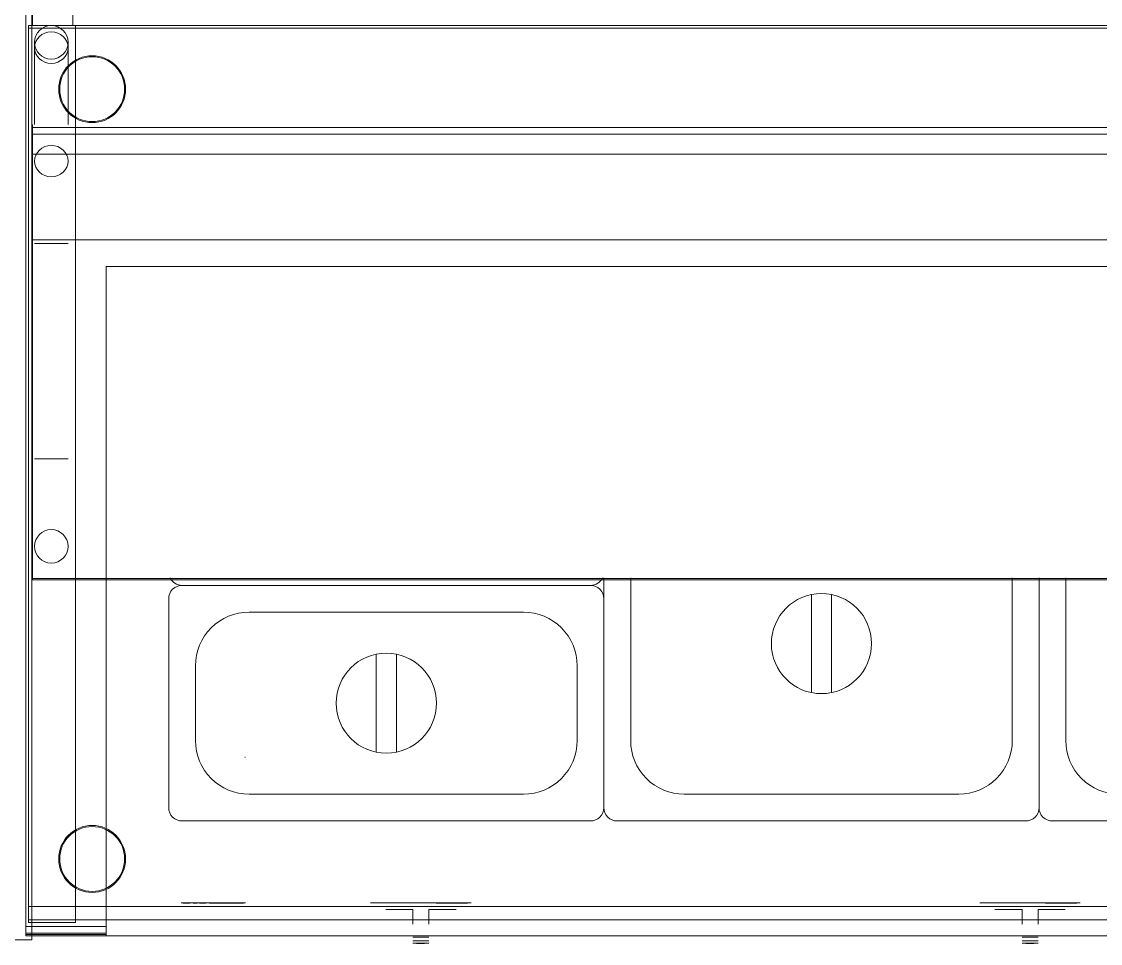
# Model space of a CAD drawing. Header units: millimetres. Extents: x -217779 to 263180, y 55413 to 130161.
# Drawn here: x -209321 to -208516, y 116036 to 116725 of the extents above; entities that cross this region are included whole.
import ezdxf

# ---------------------------------------------------------------- set-up
doc = ezdxf.new("R2010")
doc.units = ezdxf.units.MM
doc.layers.add('ТХ_пищеблок', color=30, linetype='Continuous', lineweight=20)
doc.layers.add('ТХ_привязка ТХ', color=7, linetype='Continuous', true_color=0x163d5c)

# ---------------------------------------------------------------- blocks, each defined once
blk = doc.blocks.new('A$C19c1ccfc')
at = {"layer": 'ТХ_пищеблок', "color": 230, "extrusion": (-1, 2.44929e-16, 3.40358e-28)}
for p, q in [((-3329.21, -13629.18, -147.22), (-3329.21, -13279.18, -147.22)), ((-3329.21, -13621.18, -252.22), (-3329.21, -13629.18, -252.22)), ((-3329.21, -13629.18, -252.22), (-3329.21, -13629.18, -147.22))]:
    blk.add_line(p, q, dxfattribs=at)
at = {"layer": 'ТХ_пищеблок', "color": 230}
for p, q in [((-3329.21, -13629.18, -147.22), (-3329.21, -13279.18, -147.22)), ((-3299.21, -13279.18, -147.22), (-3299.21, -13629.18, -147.22)), ((-3334.21, -14309.18, -917.22), (-3334.21, -13604.18, -917.22)), ((-3334.21, -13626.18, -47.22), (-3334.21, -14307.18, -47.22)), ((-3332.21, -13659.77, -105.22), (-3332.21, -13629.18, -105.22)), ((-3332.21, -13629.18, -105.22), (-3297.21, -13629.18, -105.22)), ((-3332.21, -13629.18, -816.72), (-1836.21, -13629.18, -816.72)), ((-3332.21, -13629.18, -760.72), (-1836.21, -13629.18, -760.72)), ((-3332.21, -13631.18, -818.72), (-1836.21, -13631.18, -818.72)), ((-3332.21, -13631.18, -817.72), (-1836.21, -13631.18, -817.72)), ((-3332.21, -13631.18, -817.72), (-3332.21, -13641.18, -817.72)), ((-3332.21, -13631.18, -817.72), (-1836.21, -13631.18, -817.72)), ((-3332.21, -13631.18, -758.72), (-1836.21, -13631.18, -758.72)), ((-3332.21, -13631.18, -758.72), (-3332.21, -14297.18, -758.72)), ((-3332.21, -13631.18, -758.72), (-1836.21, -13631.18, -758.72)), ((-3297.21, -13629.18, -105.22), (-3297.21, -13659.77, -105.22)), ((-3327.71, -13703.18, -917.22), (-3327.71, -13641.68, -917.22)), ((-3302.71, -13703.18, -917.22), (-3302.71, -13641.68, -917.22)), ((-3332.21, -14299.18, -80.22), (-3332.21, -13690.18, -80.22)), ((-3297.21, -13690.18, -80.22), (-3297.21, -14299.18, -80.22)), ((-3329.21, -14043.18, -917.22), (-3329.21, -13703.18, -917.22)), ((-1839.21, -13705.18, 262.78), (-3329.21, -13705.18, 262.78)), ((-3329.21, -13710.18, 263.78), (-3329.21, -13705.18, 263.78)), ((-1839.21, -13705.18, 263.78), (-3329.21, -13705.18, 263.78)), ((-1839.21, -13705.18, 263.78), (-3329.21, -13705.18, 263.78)), ((-1839.21, -13710.18, 263.78), (-3329.21, -13710.18, 263.78)), ((-3329.21, -14041.18, 322.78), (-3329.21, -13725.18, 322.78)), ((-1839.21, -13725.18, 322.78), (-3329.21, -13725.18, 322.78)), ((-1839.21, -13725.18, 322.78), (-3329.21, -13725.18, 322.78)), ((-1839.21, -13725.18, -917.22), (-3329.21, -13725.18, -917.22)), ((-1839.21, -13789.18, 289.78), (-3329.21, -13789.18, 289.78)), ((-3297.21, -14299.18, -425.72), (-3297.21, -13791.18, -425.72)), ((-1894.21, -13809.18, -47.22), (-3274.21, -13809.18, -47.22)), ((-3274.21, -13809.18, -47.22), (-3274.21, -14307.18, -47.22)), ((-3329.21, -14041.18, 288.78), (-3329.21, -14036.18, 288.78)), ((-1839.21, -14042.18, 289.78), (-3329.21, -14042.18, 289.78)), ((-1839.21, -14043.18, 289.78), (-3329.21, -14043.18, 289.78)), ((-1839.21, -14043.18, 320.78), (-3329.21, -14043.18, 320.78)), ((-1839.21, -14043.18, -917.22), (-3329.21, -14043.18, -917.22)), ((-3274.21, -14043.18, -917.22), (-3274.21, -14309.18, -917.22)), ((-3297.21, -14299.18, -723.72), (-3297.21, -14284.18, -723.72)), ((-3332.21, -14287.18, -817.72), (-3332.21, -14297.18, -817.72)), ((-3332.21, -14287.18, -817.72), (-1836.21, -14287.18, -817.72)), ((-3332.21, -14297.18, -817.72), (-1836.21, -14297.18, -817.72)), ((-3332.21, -14297.18, -817.72), (-1836.21, -14297.18, -817.72)), ((-3332.21, -14297.18, -818.72), (-1836.21, -14297.18, -818.72)), ((-3332.21, -14297.18, -758.72), (-1836.21, -14297.18, -758.72)), ((-3332.21, -14297.18, -758.72), (-1836.21, -14297.18, -758.72)), ((-3297.21, -14299.18, -80.22), (-3332.21, -14299.18, -80.22)), ((-3334.21, -14302.18, -81.22), (-3334.21, -14307.18, -81.22)), ((-3274.21, -14302.18, -81.22), (-3334.21, -14302.18, -81.22)), ((-3274.21, -14307.18, -47.22), (-3334.21, -14307.18, -47.22)), ((-3274.21, -14307.18, -47.22), (-3334.21, -14307.18, -47.22)), ((-3274.21, -14307.18, -82.22), (-3334.21, -14307.18, -82.22)), ((-3274.21, -14307.18, -81.22), (-3334.21, -14307.18, -81.22)), ((-3274.21, -14307.18, -81.22), (-3334.21, -14307.18, -81.22)), ((-3274.21, -14308.18, -80.22), (-3334.21, -14308.18, -80.22)), ((-3334.21, -14309.18, -917.22), (-1834.21, -14309.18, -917.22)), ((-3274.21, -14309.18, -49.22), (-3334.21, -14309.18, -49.22)), ((-3274.21, -14309.18, -80.22), (-3334.21, -14309.18, -80.22)), ((-3274.21, -14302.18, -81.22), (-3274.21, -14307.18, -81.22))]:
    blk.add_line(p, q, dxfattribs=at)
at = {"layer": 'ТХ_пищеблок', "color": 230, "extrusion": (1, -2.44929e-16, -7.99494e-29)}
for p, q in [((-3299.21, -13279.18, -147.22), (-3299.21, -13629.18, -147.22)), ((-3299.21, -13629.18, -252.22), (-3299.21, -13621.18, -252.22)), ((-3299.21, -13629.18, -147.22), (-3299.21, -13629.18, -252.22))]:
    blk.add_line(p, q, dxfattribs=at)
at = {"layer": 'ТХ_пищеблок', "color": 230, "extrusion": (-1, 2.44929e-16, 0)}
for p, q in [((-3334.21, -13659.77, -105.22), (-3334.21, -13605.18, -105.22)), ((-3334.21, -13626.18, -47.22), (-3334.21, -14307.18, -47.22)), ((-3332.21, -13629.18, -758.72), (-3332.21, -14299.18, -758.72)), ((-3332.21, -13629.18, -758.72), (-3332.21, -13629.18, -105.22)), ((-3332.21, -13659.77, -105.22), (-3332.21, -13629.18, -105.22)), ((-3334.21, -14308.18, -80.22), (-3334.21, -13690.18, -80.22)), ((-3332.21, -14299.18, -80.22), (-3332.21, -13690.18, -80.22)), ((-3329.21, -13703.18, 300.78), (-3329.21, -13703.18, 264.78)), ((-3329.21, -13704.18, 264.78), (-3329.21, -13758.77, 264.78)), ((-3329.21, -13710.18, 263.78), (-3329.21, -13705.18, 263.78)), ((-3329.21, -13705.18, 262.78), (-3329.21, -13710.18, 262.78)), ((-3329.21, -13710.18, 262.78), (-3329.21, -13710.18, 263.78)), ((-3329.21, -14041.18, 322.78), (-3329.21, -13725.18, 322.78)), ((-3329.21, -13789.18, 289.78), (-3329.21, -14042.18, 289.78)), ((-3329.21, -14036.18, 287.78), (-3329.21, -14041.18, 287.78)), ((-3329.21, -14036.18, 288.78), (-3329.21, -14036.18, 287.78)), ((-3329.21, -14041.18, 288.78), (-3329.21, -14036.18, 288.78)), ((-3329.21, -14043.18, 289.78), (-3329.21, -14043.18, 320.78)), ((-3332.21, -14299.18, -758.72), (-3332.21, -14299.18, -80.22)), ((-3334.21, -14307.18, -82.22), (-3334.21, -14302.18, -82.22)), ((-3334.21, -14302.18, -82.22), (-3334.21, -14302.18, -81.22)), ((-3334.21, -14302.18, -81.22), (-3334.21, -14307.18, -81.22)), ((-3334.21, -14309.18, -49.22), (-3334.21, -14309.18, -80.22))]:
    blk.add_line(p, q, dxfattribs=at)
at = {"layer": 'ТХ_пищеблок', "color": 230, "extrusion": (0, 0, -1)}
for p, q in [((-3334.21, -13659.77, -105.22), (-3334.21, -13605.18, -105.22)), ((-3297.21, -13629.18, -758.72), (-3332.21, -13629.18, -758.72)), ((-3332.21, -13629.18, -758.72), (-3332.21, -14299.18, -758.72)), ((-3332.21, -14298.18, -815.22), (-3332.21, -13630.18, -815.22)), ((-3332.21, -13631.18, -818.72), (-1836.21, -13631.18, -818.72)), ((-3332.21, -13641.18, -818.72), (-3332.21, -13631.18, -818.72)), ((-3297.21, -13629.18, -758.72), (-3297.21, -14299.18, -758.72)), ((-3334.21, -14308.18, -80.22), (-3334.21, -13690.18, -80.22)), ((-3329.21, -13704.18, 264.78), (-3329.21, -13758.77, 264.78)), ((-3329.21, -13705.18, 262.78), (-3329.21, -13710.18, 262.78)), ((-1839.21, -13705.18, 262.78), (-3329.21, -13705.18, 262.78)), ((-1839.21, -13710.18, 262.78), (-3329.21, -13710.18, 262.78)), ((-1839.21, -13789.18, 289.78), (-3329.21, -13789.18, 289.78)), ((-3329.21, -13789.18, 289.78), (-3329.21, -14042.18, 289.78)), ((-3274.21, -14308.18, -80.22), (-3274.21, -13809.18, -80.22)), ((-3274.21, -13809.18, -80.22), (-1894.21, -13809.18, -80.22)), ((-3329.21, -14036.18, 287.78), (-3329.21, -14041.18, 287.78)), ((-1839.21, -14042.18, 289.78), (-3329.21, -14042.18, 289.78)), ((-3332.21, -14287.18, -818.72), (-1836.21, -14287.18, -818.72)), ((-3332.21, -14297.18, -818.72), (-3332.21, -14287.18, -818.72)), ((-3332.21, -14297.18, -818.72), (-1836.21, -14297.18, -818.72)), ((-3332.21, -14299.18, -758.72), (-3297.21, -14299.18, -758.72)), ((-3274.21, -14302.18, -82.22), (-3334.21, -14302.18, -82.22)), ((-3334.21, -14307.18, -82.22), (-3334.21, -14302.18, -82.22)), ((-3274.21, -14307.18, -82.22), (-3334.21, -14307.18, -82.22)), ((-3274.21, -14308.18, -80.22), (-3334.21, -14308.18, -80.22)), ((-3274.21, -14307.18, -82.22), (-3274.21, -14302.18, -82.22))]:
    blk.add_line(p, q, dxfattribs=at)
at = {"layer": 'ТХ_пищеблок', "color": 230, "extrusion": (1.39226e-29, 5.68434e-14, -1)}
for p, q in [((-3329.21, -13621.18, -252.22), (-3329.21, -13629.18, -252.22)), ((-3299.21, -13629.18, -252.22), (-3299.21, -13621.18, -252.22)), ((-3329.21, -13629.18, -252.22), (-3299.21, -13629.18, -252.22))]:
    blk.add_line(p, q, dxfattribs=at)
at = {"layer": 'ТХ_пищеблок', "color": 230, "extrusion": (2.44929e-16, 1, 0)}
for p, q in [((-3332.21, -13629.18, -105.22), (-3297.21, -13629.18, -105.22)), ((-3332.21, -13629.18, -758.72), (-3332.21, -13629.18, -105.22)), ((-3297.21, -13629.18, -758.72), (-3332.21, -13629.18, -758.72)), ((-3332.21, -13629.18, -760.72), (-1836.21, -13629.18, -760.72)), ((-3332.21, -13629.18, -816.72), (-3332.21, -13629.18, -760.72)), ((-3332.21, -13629.18, -816.72), (-1836.21, -13629.18, -816.72)), ((-3297.21, -13629.18, -105.22), (-3297.21, -13629.18, -758.72)), ((-3329.21, -14036.18, 288.78), (-3329.21, -14036.18, 287.78)), ((-3332.21, -14287.18, -817.72), (-1836.21, -14287.18, -817.72)), ((-3332.21, -14287.18, -818.72), (-3332.21, -14287.18, -817.72)), ((-3332.21, -14287.18, -818.72), (-1836.21, -14287.18, -818.72)), ((-3332.21, -14298.18, -816.72), (-3332.21, -14298.18, -815.22)), ((-3274.21, -14302.18, -81.22), (-3334.21, -14302.18, -81.22)), ((-3334.21, -14302.18, -82.22), (-3334.21, -14302.18, -81.22)), ((-3274.21, -14302.18, -82.22), (-3334.21, -14302.18, -82.22)), ((-3274.21, -14302.18, -82.22), (-3274.21, -14302.18, -81.22))]:
    blk.add_line(p, q, dxfattribs=at)
at = {"layer": 'ТХ_пищеблок', "color": 230, "extrusion": (-1, 2.44929e-16, -2.52609e-27)}
for p, q in [((-3332.21, -13629.18, -816.72), (-3332.21, -13629.18, -760.72)), ((-3332.21, -14298.18, -815.22), (-3332.21, -13630.18, -815.22)), ((-3332.21, -13630.18, -815.22), (-3332.21, -13630.18, -816.72)), ((-3332.21, -13631.18, -758.72), (-3332.21, -14297.18, -758.72)), ((-3332.21, -13631.18, -817.72), (-3332.21, -13641.18, -817.72)), ((-3332.21, -13641.18, -818.72), (-3332.21, -13631.18, -818.72)), ((-3332.21, -13641.18, -817.72), (-3332.21, -13641.18, -818.72)), ((-3332.21, -14297.18, -818.72), (-3332.21, -14287.18, -818.72)), ((-3332.21, -14287.18, -818.72), (-3332.21, -14287.18, -817.72)), ((-3332.21, -14287.18, -817.72), (-3332.21, -14297.18, -817.72)), ((-3332.21, -14298.18, -816.72), (-3332.21, -14298.18, -815.22)), ((-3332.21, -14299.18, -760.72), (-3332.21, -14299.18, -816.72))]:
    blk.add_line(p, q, dxfattribs=at)
at = {"layer": 'ТХ_пищеблок', "color": 230, "extrusion": (-2.44929e-16, -1, 0)}
for p, q in [((-3332.21, -13630.18, -815.22), (-3332.21, -13630.18, -816.72)), ((-3329.21, -13629.18, -252.22), (-3329.21, -13629.18, -147.22)), ((-3329.21, -13629.18, -252.22), (-3299.21, -13629.18, -252.22)), ((-3299.21, -13629.18, -147.22), (-3299.21, -13629.18, -252.22)), ((-3329.21, -13710.18, 262.78), (-3329.21, -13710.18, 263.78)), ((-1839.21, -13710.18, 263.78), (-3329.21, -13710.18, 263.78)), ((-1839.21, -13710.18, 262.78), (-3329.21, -13710.18, 262.78)), ((-1894.21, -13809.18, -47.22), (-3274.21, -13809.18, -47.22)), ((-3274.21, -13809.18, -80.22), (-1894.21, -13809.18, -80.22)), ((-3274.21, -13809.18, -80.22), (-3274.21, -13809.18, -47.22)), ((-3329.21, -14043.18, 289.78), (-3329.21, -14043.18, 320.78)), ((-1839.21, -14043.18, 320.78), (-3329.21, -14043.18, 320.78)), ((-1839.21, -14043.18, 289.78), (-3329.21, -14043.18, 289.78)), ((-3297.21, -14284.18, -723.72), (-3297.21, -14284.18, -460.72)), ((-3218.21, -14284.48, -486.72), (-3218.21, -14284.48, -494.72)), ((-3172.21, -14284.48, -484.72), (-3216.21, -14284.48, -484.72)), ((-3216.21, -14284.48, -496.72), (-3172.21, -14284.48, -496.72)), ((-3170.21, -14284.48, -494.72), (-3170.21, -14284.48, -486.72)), ((-3297.21, -14299.18, -80.22), (-3332.21, -14299.18, -80.22)), ((-3332.21, -14299.18, -758.72), (-3297.21, -14299.18, -758.72)), ((-3332.21, -14299.18, -758.72), (-3332.21, -14299.18, -80.22)), ((-3297.21, -14299.18, -758.72), (-3297.21, -14299.18, -80.22)), ((-3297.21, -14299.18, -460.72), (-3297.21, -14299.18, -425.72)), ((-3297.21, -14299.18, -758.72), (-3297.21, -14299.18, -723.72)), ((-3274.21, -14309.18, -80.22), (-3334.21, -14309.18, -80.22)), ((-3334.21, -14309.18, -49.22), (-3334.21, -14309.18, -80.22)), ((-3274.21, -14309.18, -49.22), (-3334.21, -14309.18, -49.22)), ((-3274.21, -14309.18, -49.22), (-3274.21, -14309.18, -80.22))]:
    blk.add_line(p, q, dxfattribs=at)
at = {"layer": 'ТХ_пищеблок', "color": 230, "extrusion": (1, -2.44929e-16, 0)}
for p, q in [((-3297.21, -13629.18, -105.22), (-3297.21, -13659.77, -105.22)), ((-3297.21, -13629.18, -105.22), (-3297.21, -13629.18, -758.72)), ((-3297.21, -13629.18, -758.72), (-3297.21, -14299.18, -758.72)), ((-3297.21, -13690.18, -80.22), (-3297.21, -14299.18, -80.22)), ((-3297.21, -14299.18, -758.72), (-3297.21, -14299.18, -80.22))]:
    blk.add_line(p, q, dxfattribs=at)
at = {"layer": 'ТХ_пищеблок', "color": 230, "extrusion": (-2.44929e-16, -1, -1.13687e-13)}
blk.add_line((-3332.21, -13641.18, -817.72), (-3332.21, -13641.18, -818.72), dxfattribs=at)
at = {"layer": 'ТХ_пищеблок', "color": 230, "extrusion": (2.44929e-16, 1, -1.57898e-15)}
blk.add_line((-3329.21, -13703.18, 300.78), (-3329.21, -13703.18, 264.78), dxfattribs=at)
at = {"layer": 'ТХ_пищеблок', "color": 230, "extrusion": (6.12323e-17, -1.49976e-32, -1)}
for p, q in [((-3297.21, -13791.18, -758.72), (-3297.21, -14299.18, -758.72)), ((-3297.21, -14284.18, -460.72), (-3297.21, -14299.18, -460.72))]:
    blk.add_line(p, q, dxfattribs=at)
at = {"layer": 'ТХ_пищеблок', "color": 230, "extrusion": (2.44929e-16, 1, 9.09495e-15)}
blk.add_line((-3297.21, -13791.18, -425.72), (-3297.21, -13791.18, -758.72), dxfattribs=at)
at = {"layer": 'ТХ_пищеблок', "color": 230, "extrusion": (-1, 2.44929e-16, -6.12323e-17)}
for p, q in [((-3297.21, -13791.18, -758.72), (-3297.21, -14299.18, -758.72)), ((-3297.21, -13791.18, -425.72), (-3297.21, -13791.18, -758.72)), ((-3297.21, -14299.18, -425.72), (-3297.21, -13791.18, -425.72)), ((-3297.21, -14284.18, -723.72), (-3297.21, -14284.18, -460.72)), ((-3297.21, -14299.18, -723.72), (-3297.21, -14284.18, -723.72)), ((-3297.21, -14284.18, -460.72), (-3297.21, -14299.18, -460.72)), ((-3297.21, -14299.18, -758.72), (-3297.21, -14299.18, -723.72)), ((-3297.21, -14299.18, -460.72), (-3297.21, -14299.18, -425.72))]:
    blk.add_line(p, q, dxfattribs=at)
at = {"layer": 'ТХ_пищеблок', "color": 230, "extrusion": (1, 2.09818e-16, 0)}
for p, q in [((-3274.21, -13809.18, -47.22), (-3274.21, -14307.18, -47.22)), ((-3274.21, -13809.18, -80.22), (-3274.21, -13809.18, -47.22)), ((-3274.21, -14308.18, -80.22), (-3274.21, -13809.18, -80.22)), ((-3274.21, -14302.18, -81.22), (-3274.21, -14307.18, -81.22)), ((-3274.21, -14302.18, -82.22), (-3274.21, -14302.18, -81.22)), ((-3274.21, -14307.18, -82.22), (-3274.21, -14302.18, -82.22)), ((-3274.21, -14309.18, -49.22), (-3274.21, -14309.18, -80.22))]:
    blk.add_line(p, q, dxfattribs=at)
at = {"layer": 'ТХ_пищеблок', "color": 230, "extrusion": (-2.44929e-16, -1, 1.75007e-30)}
for p, q in [((-3208.51, -14284.78, -488.46), (-3208.51, -14284.78, -487.22)), ((-3208.51, -14284.78, -492.46), (-3208.51, -14284.78, -489.68)), ((-3207.21, -14284.78, -489.92), (-3207.21, -14284.78, -492.72))]:
    blk.add_line(p, q, dxfattribs=at)
at = {"layer": 'ТХ_пищеблок', "color": 230, "extrusion": (-2.44929e-16, -1, -2.04633e-31)}
for p, q in [((-3203.87, -14284.78, -492.52), (-3203.87, -14284.78, -489.02)), ((-3203.57, -14284.78, -488.72), (-3201.67, -14284.78, -488.72)), ((-3202.57, -14284.78, -490.22), (-3202.57, -14284.78, -490.61)), ((-3202.57, -14284.78, -492.7), (-3202.57, -14284.78, -492.72)), ((-3202.11, -14284.78, -493.12), (-3202.38, -14284.78, -492.65)), ((-3201.17, -14284.78, -492.52), (-3201.17, -14284.78, -490.22)), ((-3199.87, -14284.78, -490.52), (-3199.87, -14284.78, -492.52))]:
    blk.add_line(p, q, dxfattribs=at)
at = {"layer": 'ТХ_пищеблок', "color": 230, "extrusion": (-2.44929e-16, -1, -7.0945e-30)}
for p, q in [((-3197.12, -14284.78, -491.92), (-3197.12, -14284.78, -489.92)), ((-3195.82, -14284.78, -489.92), (-3195.82, -14284.78, -492.22)), ((-3194.92, -14284.78, -493.72), (-3195.32, -14284.78, -493.72)), ((-3194.88, -14284.78, -489.32), (-3194.82, -14284.78, -489.43)), ((-3194.42, -14284.78, -492.22), (-3194.42, -14284.78, -491.71)), ((-3194.42, -14284.78, -489.83), (-3194.42, -14284.78, -486.93)), ((-3193.12, -14284.78, -486.92), (-3193.12, -14284.78, -491.92))]:
    blk.add_line(p, q, dxfattribs=at)
at = {"layer": 'ТХ_пищеблок', "color": 230, "extrusion": (-2.44929e-16, -1, -2.67711e-30)}
for p, q in [((-3193.22, -14284.78, -495.72), (-3192.71, -14284.78, -495.22)), ((-3187.92, -14284.78, -485.72), (-3187.64, -14284.78, -486.22)), ((-3181.72, -14284.78, -493.79), (-3181.21, -14284.78, -495.72)), ((-3181.34, -14284.78, -495.6), (-3181.7, -14284.78, -495.22)), ((-3181.21, -14284.78, -495.72), (-3181.34, -14284.78, -495.6))]:
    blk.add_line(p, q, dxfattribs=at)
at = {"layer": 'ТХ_пищеблок', "color": 230, "extrusion": (-2.44929e-16, -1, -3.33311e-29)}
for p, q in [((-3178.21, -14284.78, -493.74), (-3180.51, -14284.78, -491.43)), ((-3180.51, -14284.78, -490.02), (-3179.27, -14284.78, -488.77)), ((-3178.92, -14284.78, -489.13), (-3180.16, -14284.78, -490.37)), ((-3180.16, -14284.78, -491.08), (-3177.86, -14284.78, -493.38))]:
    blk.add_line(p, q, dxfattribs=at)
at = {"layer": 'ТХ_пищеблок', "color": 230, "extrusion": (-2.44929e-16, -1, -7.9545e-29)}
for p, q in [((-3176.54, -14284.78, -494), (-3178.46, -14284.78, -492.07)), ((-3177.89, -14284.78, -489.95), (-3175.36, -14284.78, -492.48))]:
    blk.add_line(p, q, dxfattribs=at)
at = {"layer": 'ТХ_пищеблок', "color": 230, "extrusion": (-2.44929e-16, -1, -5.60566e-30)}
for p, q in [((-3174.54, -14284.78, -491.5), (-3177.06, -14284.78, -488.97)), ((-3175.87, -14284.78, -487.48), (-3173.96, -14284.78, -489.38))]:
    blk.add_line(p, q, dxfattribs=at)
at = {"layer": 'ТХ_пищеблок', "color": 230, "extrusion": (-2.44929e-16, -1, -1.05429e-29)}
for p, q in [((-3172.27, -14284.78, -490.37), (-3174.57, -14284.78, -488.07)), ((-3174.22, -14284.78, -487.71), (-3171.91, -14284.78, -490.02)), ((-3173.51, -14284.78, -492.32), (-3172.27, -14284.78, -491.08)), ((-3171.91, -14284.78, -491.43), (-3173.16, -14284.78, -492.68))]:
    blk.add_line(p, q, dxfattribs=at)
at = {"layer": 'ТХ_пищеблок', "color": 230, "extrusion": (-2.44929e-16, -1, 4.996e-16)}
for p, q in [((-3020.39, -14284.48, -534.86), (-3057.76, -14284.48, -556.14)), ((-3019.9, -14284.48, -535.73), (-3057.27, -14284.48, -557.01)), ((-3019.9, -14284.48, -535.73), (-3057.27, -14284.48, -557.01)), ((-3024.45, -14284.78, -561.72), (-3027.74, -14284.78, -561.72)), ((-3027.74, -14284.78, -561.72), (-3024.33, -14284.78, -560.27)), ((-3024.33, -14284.78, -560.27), (-3025.57, -14284.78, -559.24)), ((-3025.57, -14284.78, -559.24), (-3023.81, -14284.78, -559.39)), ((-3022.77, -14284.78, -562.18), (-3024.45, -14284.78, -563.59)), ((-3024.45, -14284.78, -563.59), (-3024.45, -14284.78, -561.72)), ((-3023.81, -14284.78, -559.39), (-3022.77, -14284.78, -555.51)), ((-3022.77, -14284.78, -555.51), (-3021.73, -14284.78, -559.39)), ((-3021.09, -14284.78, -563.59), (-3022.77, -14284.78, -562.18)), ((-3021.73, -14284.78, -559.39), (-3019.97, -14284.78, -559.24)), ((-3019.97, -14284.78, -559.24), (-3021.21, -14284.78, -560.27)), ((-3021.21, -14284.78, -560.27), (-3017.8, -14284.78, -561.72)), ((-3017.8, -14284.78, -561.72), (-3021.09, -14284.78, -561.72)), ((-3021.09, -14284.78, -561.72), (-3021.09, -14284.78, -563.59)), ((-3020.81, -14284.78, -614.52), (-3019.14, -14284.78, -610.51)), ((-3019.14, -14284.78, -610.51), (-3017.48, -14284.78, -614.52)), ((-3009.99, -14284.78, -586.88), (-3007.21, -14284.78, -580.01)), ((-3007.21, -14284.78, -580.01), (-3004.43, -14284.78, -586.88)), ((-3002.71, -14284.48, -588.72), (-3002.71, -14284.48, -545.72)), ((-3002.71, -14284.48, -588.72), (-3002.71, -14284.48, -545.72)), ((-3001.71, -14284.48, -588.72), (-3001.71, -14284.48, -545.72)), ((-2565.39, -14284.48, -534.86), (-2602.76, -14284.48, -556.14)), ((-2564.9, -14284.48, -535.73), (-2602.27, -14284.48, -557.01)), ((-2564.9, -14284.48, -535.73), (-2602.27, -14284.48, -557.01)), ((-2569.45, -14284.78, -561.72), (-2572.74, -14284.78, -561.72)), ((-2572.74, -14284.78, -561.72), (-2569.33, -14284.78, -560.27)), ((-2569.33, -14284.78, -560.27), (-2570.57, -14284.78, -559.24)), ((-2570.57, -14284.78, -559.24), (-2568.81, -14284.78, -559.39)), ((-2567.77, -14284.78, -562.18), (-2569.45, -14284.78, -563.59)), ((-2569.45, -14284.78, -563.59), (-2569.45, -14284.78, -561.72)), ((-2568.81, -14284.78, -559.39), (-2567.77, -14284.78, -555.51)), ((-2567.77, -14284.78, -555.51), (-2566.73, -14284.78, -559.39)), ((-2566.09, -14284.78, -563.59), (-2567.77, -14284.78, -562.18)), ((-2566.73, -14284.78, -559.39), (-2564.97, -14284.78, -559.24)), ((-2564.97, -14284.78, -559.24), (-2566.21, -14284.78, -560.27)), ((-2566.21, -14284.78, -560.27), (-2562.8, -14284.78, -561.72)), ((-2562.8, -14284.78, -561.72), (-2566.09, -14284.78, -561.72)), ((-2566.09, -14284.78, -561.72), (-2566.09, -14284.78, -563.59)), ((-2565.81, -14284.78, -614.52), (-2564.14, -14284.78, -610.51)), ((-2564.14, -14284.78, -610.51), (-2562.48, -14284.78, -614.52)), ((-2554.99, -14284.78, -586.88), (-2552.21, -14284.78, -580.01)), ((-2552.21, -14284.78, -580.01), (-2549.43, -14284.78, -586.88)), ((-2547.71, -14284.48, -588.72), (-2547.71, -14284.48, -545.72)), ((-2547.71, -14284.48, -588.72), (-2547.71, -14284.48, -545.72)), ((-2546.71, -14284.48, -588.72), (-2546.71, -14284.48, -545.72)), ((-3045.21, -14314.48, -606.88), (-3045.21, -14314.48, -567.82)), ((-3033.21, -14314.48, -567.82), (-3033.21, -14314.48, -606.88)), ((-2590.21, -14314.48, -606.88), (-2590.21, -14314.48, -567.82)), ((-2578.21, -14314.48, -567.82), (-2578.21, -14314.48, -606.88))]:
    blk.add_line(p, q, dxfattribs=at)
at = {"layer": 'ТХ_пищеблок', "color": 230, "extrusion": (-2.41208e-16, -0.984808, 0.173648)}
for p, q in [((-3045.21, -14289.49, -583.24), (-3065.47, -14289.49, -583.24)), ((-3045.21, -14289.48, -583.18), (-3065.46, -14289.48, -583.18)), ((-3045.21, -14289.48, -583.18), (-3045.21, -14289.49, -583.24)), ((-3033.21, -14289.48, -583.18), (-3012.95, -14289.48, -583.18)), ((-3033.21, -14289.48, -583.18), (-3033.21, -14289.49, -583.24)), ((-3033.21, -14289.49, -583.24), (-3012.94, -14289.49, -583.24)), ((-2590.21, -14289.49, -583.24), (-2610.47, -14289.49, -583.24)), ((-2590.21, -14289.48, -583.18), (-2610.46, -14289.48, -583.18)), ((-2590.21, -14289.48, -583.18), (-2590.21, -14289.49, -583.24)), ((-2578.21, -14289.48, -583.18), (-2557.95, -14289.48, -583.18)), ((-2578.21, -14289.48, -583.18), (-2578.21, -14289.49, -583.24)), ((-2578.21, -14289.49, -583.24), (-2557.94, -14289.49, -583.24))]:
    blk.add_line(p, q, dxfattribs=at)
at = {"layer": 'ТХ_пищеблок', "color": 230, "extrusion": (-2.30158e-16, -0.939693, 0.34202)}
for p, q in [((-3045.21, -14289.49, -583.24), (-3065.47, -14289.49, -583.24)), ((-3045.21, -14289.49, -583.24), (-3045.21, -14300.46, -613.37)), ((-3033.21, -14289.49, -583.24), (-3012.94, -14289.49, -583.24)), ((-3033.21, -14289.49, -583.24), (-3033.21, -14300.46, -613.37)), ((-2590.21, -14289.49, -583.24), (-2610.47, -14289.49, -583.24)), ((-2590.21, -14289.49, -583.24), (-2590.21, -14300.46, -613.37)), ((-2578.21, -14289.49, -583.24), (-2557.94, -14289.49, -583.24)), ((-2578.21, -14289.49, -583.24), (-2578.21, -14300.46, -613.37))]:
    blk.add_line(p, q, dxfattribs=at)
at = {"layer": 'ТХ_пищеблок', "color": 230, "extrusion": (-2.44929e-16, -1, -7.89343e-15)}
for p, q in [((-3045.21, -14289.48, -583.18), (-3065.46, -14289.48, -583.18)), ((-3045.21, -14289.48, -562.57), (-3045.21, -14289.48, -583.18)), ((-3033.21, -14289.48, -562.57), (-3033.21, -14289.48, -583.18)), ((-3033.21, -14289.48, -583.18), (-3012.95, -14289.48, -583.18)), ((-2590.21, -14289.48, -583.18), (-2610.46, -14289.48, -583.18)), ((-2590.21, -14289.48, -562.57), (-2590.21, -14289.48, -583.18)), ((-2578.21, -14289.48, -562.57), (-2578.21, -14289.48, -583.18)), ((-2578.21, -14289.48, -583.18), (-2557.95, -14289.48, -583.18))]:
    blk.add_line(p, q, dxfattribs=at)
at = {"layer": 'ТХ_пищеблок', "color": 230, "extrusion": (-1, 2.44929e-16, 3.82949e-28)}
for p, q in [((-3045.21, -14289.48, -562.57), (-3045.21, -14289.48, -583.18)), ((-3045.21, -14289.48, -583.18), (-3045.21, -14289.49, -583.24)), ((-3045.21, -14289.49, -583.24), (-3045.21, -14300.46, -613.37)), ((-2590.21, -14289.48, -562.57), (-2590.21, -14289.48, -583.18)), ((-2590.21, -14289.48, -583.18), (-2590.21, -14289.49, -583.24)), ((-2590.21, -14289.49, -583.24), (-2590.21, -14300.46, -613.37)), ((-3045.21, -14314.48, -606.88), (-3045.21, -14314.48, -567.82)), ((-2590.21, -14314.48, -606.88), (-2590.21, -14314.48, -567.82))]:
    blk.add_line(p, q, dxfattribs=at)
at = {"layer": 'ТХ_пищеблок', "color": 230, "extrusion": (1, -2.44929e-16, 3.82962e-28)}
for p, q in [((-3033.21, -14289.48, -583.18), (-3033.21, -14289.49, -583.24)), ((-3033.21, -14289.48, -562.57), (-3033.21, -14289.48, -583.18)), ((-3033.21, -14289.49, -583.24), (-3033.21, -14300.46, -613.37)), ((-2578.21, -14289.48, -583.18), (-2578.21, -14289.49, -583.24)), ((-2578.21, -14289.48, -562.57), (-2578.21, -14289.48, -583.18)), ((-2578.21, -14289.49, -583.24), (-2578.21, -14300.46, -613.37)), ((-3033.21, -14314.48, -567.82), (-3033.21, -14314.48, -606.88)), ((-2578.21, -14314.48, -567.82), (-2578.21, -14314.48, -606.88))]:
    blk.add_line(p, q, dxfattribs=at)
at = {"layer": 'ТХ_пищеблок', "color": 230, "extrusion": (-2.44929e-16, -1, -4.06024e-15)}
blk.add_line((-3332.21, -14299.18, -760.72), (-3332.21, -14299.18, -816.72), dxfattribs=at)

msp = doc.modelspace()

# ---------------------------------------------------------------- linework, layer by layer
at = {"layer": 'ТХ_пищеблок', "elevation": -78.22}
msp.add_lwpolyline([(-209313.69, 116743.5), (-209313.69, 116038.5), (-210433.69, 116038.5), (-210433.69, 116743.5)], close=True, dxfattribs=at)
at = {"layer": 'ТХ_пищеблок', "color": 230, "elevation": -80.22}
for points in [[(-209210.46, 116309.1, 0.290194), (-209201.42, 116303.37), (-208896.42, 116303.37, 0.290194), (-208887.37, 116309.1, 0.290194)], [(-208886.42, 116309.1), (-208886.42, 116137.37, 0.414214), (-208876.42, 116127.37), (-208571.42, 116127.37, 0.414214), (-208561.42, 116137.37), (-208561.42, 116309.1)], [(-208866.42, 116309.1), (-208866.42, 116187.37, 0.414214), (-208826.42, 116147.37), (-208621.42, 116147.37, 0.414214), (-208581.42, 116187.37), (-208581.42, 116309.1)], [(-208561.42, 116309.1), (-208561.42, 116137.37, 0.414214), (-208551.42, 116127.37), (-208246.42, 116127.37, 0.414214), (-208236.42, 116137.37), (-208236.42, 116309.1)], [(-208541.42, 116309.1), (-208541.42, 116187.37, 0.414214), (-208501.42, 116147.37), (-208296.42, 116147.37, 0.414214), (-208256.42, 116187.37), (-208256.42, 116309.1)]]:
    msp.add_lwpolyline(points, format="xyb", dxfattribs=at)
for points in [[(-208896.42, 116303.37), (-209201.42, 116303.37, 0.414214), (-209211.42, 116293.37), (-209211.42, 116137.37, 0.414214), (-209201.42, 116127.37), (-208896.42, 116127.37, 0.414214), (-208886.42, 116137.37), (-208886.42, 116293.37, 0.414214)], [(-208946.42, 116283.37), (-209151.42, 116283.37, 0.414214), (-209191.42, 116243.37), (-209191.42, 116187.37, 0.414214), (-209151.42, 116147.37), (-208946.42, 116147.37, 0.414214), (-208906.42, 116187.37), (-208906.42, 116243.37, 0.414214)]]:
    msp.add_lwpolyline(points, format="xyb", close=True, dxfattribs=at)
for points in [[(-208731.42, 116223.23), (-208731.42, 116296.51)], [(-208716.42, 116223.23), (-208716.42, 116296.51)], [(-209056.42, 116178.73), (-209056.42, 116252.01)], [(-209041.42, 116178.73), (-209041.42, 116252.01)]]:
    msp.add_lwpolyline(points, dxfattribs=at)
at = {"layer": 'ТХ_пищеблок', "color": 230, "const_width": 0.406, "elevation": -80.22}
msp.add_lwpolyline([(-209154.18, 116174.94, 1), (-209154.59, 116174.94, 1)], format="xyb", close=True, dxfattribs=at)
at = {"layer": 'ТХ_пищеблок', "color": 230, "extrusion": (0, 0, -1)}
for centre in [(209299.12, 116709, 47.22), (209299.12, 116332.5, 47.22)]:
    msp.add_circle(centre, 12.5, dxfattribs=at)
at = {"layer": 'ТХ_пищеблок', "color": 230, "extrusion": (-4.64994e-30, -1.89848e-14, -1)}
msp.add_circle((209299.12, 116709, -10.78), 12.5, dxfattribs=at)
msp.add_circle((209299.12, 116709, -10.78), 12.5, dxfattribs=at)
at = {"layer": 'ТХ_пищеблок', "color": 230}
for centre, radius in [((-209299.12, 116709, -47.22), 12.5), ((-209299.12, 116332.5, 243.78), 12.5), ((-209299.12, 116332.5, -47.22), 12.5), ((-209299.12, 116332.5, 243.78), 12.5), ((-208723.92, 116259.87, -80.22), 37.4), ((-209048.92, 116215.37, -80.22), 37.4)]:
    msp.add_circle(centre, radius, dxfattribs=at)
at = {"layer": 'ТХ_пищеблок', "color": 230, "extrusion": (8.37708e-17, 0.34202, -0.939693)}
for centre in [(209299.12, 109678.22, 39884.3), (209299.12, 109678.22, 39884.3), (209299.12, 109678.22, 39636.35), (209299.12, 109678.22, 39636.35)]:
    msp.add_circle(centre, 12.5, dxfattribs=at)
at = {"layer": 'ТХ_пищеблок', "color": 230, "extrusion": (3.48066e-32, 1.42109e-16, -1)}
for centre, radius in [((209268.62, 116674, 888.42), 25), ((209268.62, 116674, 914.72), 25), ((209268.62, 116674, 888.42), 25), ((209268.62, 116674, 914.72), 25), ((209268.62, 116674, 887.66), 24.24), ((209268.62, 116674, 887.66), 24.24), ((209268.62, 116099, 888.42), 25), ((209268.62, 116099, 914.72), 25), ((209268.62, 116099, 888.42), 25), ((209268.62, 116099, 914.72), 25), ((209268.62, 116099, 887.66), 24.24), ((209268.62, 116099, 887.66), 24.24)]:
    msp.add_circle(centre, radius, dxfattribs=at)
at = {"layer": 'ТХ_пищеблок', "color": 230, "extrusion": (2.44929e-16, 1, 1.73568e-15)}
for centre in [(209299.12, 309.28, 116558.7), (209299.12, 309.28, 116558.7), (209299.12, 309.28, 116398), (209299.12, 309.28, 116398)]:
    msp.add_circle(centre, 12.5, dxfattribs=at)
at = {"layer": 'ТХ_пищеблок', "color": 230, "extrusion": (1.83697e-16, 1, -4.996e-16)}
for centre in [(209023.12, -588.72, 116066.2), (208568.12, -588.72, 116066.2)]:
    msp.add_circle(centre, 27.5, dxfattribs=at)
at = {"layer": 'ТХ_пищеблок', "color": 230, "extrusion": (2.44929e-16, 1, -4.996e-16)}
for centre in [(209023.12, -588.72, 116066.2), (208568.12, -588.72, 116066.2)]:
    msp.add_circle(centre, 27.5, dxfattribs=at)
at = {"layer": 'ТХ_пищеблок', "color": 230, "extrusion": (-2.44929e-16, -1, 0)}
msp.add_circle((-209198.12, -488.72, -116065.9), 2.5, dxfattribs=at)
at = {"layer": 'ТХ_пищеблок', "color": 230, "extrusion": (-2.44929e-16, -1, 4.996e-16)}
for centre, radius in [((-208998.33, -545.94, -116065.9), 7), ((-208543.33, -545.94, -116065.9), 7), ((-209023.29, -572.61, -116035.9), 3), ((-208568.29, -572.61, -116035.9), 3)]:
    msp.add_circle(centre, radius, dxfattribs=at)
at = {"layer": 'ТХ_пищеблок', "color": 230, "extrusion": (-1, 2.44929e-16, 0)}
for centre, radius, start, end in [((-116719.5, -816.72, 209316.12), 2, 180, 270), ((-116719.5, -760.72, 209316.12), 2, 90, 180), ((-116719.5, -816.72, 209316.12), 2, 180, 270), ((-116719.5, -760.72, 209316.12), 2, 90, 180), ((-116719.5, -816.72, 209316.12), 1, 180, 270), ((-116690.92, -95.22, 209318.12), 10, 270, 348.84006), ((-116690.92, -95.22, 209318.12), 10, 270, 348.84006), ((-116690.92, -95.22, 209316.12), 10, 270, 348.84006), ((-116690.92, -95.22, 209316.12), 10, 270, 348.84006), ((-116660.5, -101.22, 209318.12), 21, 90, 168.84006), ((-116660.5, -101.22, 209316.12), 21, 90, 168.84006), ((-116660.5, -101.22, 209281.12), 21, 90, 168.84006), ((-116645.5, 264.78, 209313.12), 2, 180, 270), ((-116625.5, 300.78, 209313.12), 22, 90, 180), ((-116645.5, 264.77, 209313.12), 0.998, 179.88529, 270), ((-116645.5, 264.77, 209313.12), 0.998, 179.88529, 270), ((-116591.92, 274.78, 209313.12), 10, 270, 348.84006), ((-116561.5, 268.78, 209313.12), 21, 90, 168.84006), ((-116561.5, 268.78, 209313.12), 21, 90, 168.84006), ((-116309.5, 289.78, 209313.12), 1, 270, 0), ((-116309.5, 320.78, 209313.12), 2, 0, 90), ((-116309.5, 289.78, 209313.12), 2, 270, 0), ((-116309.5, 289.78, 209313.12), 1, 270, 0), ((-116053.5, -816.72, 209316.12), 2, 270, 0), ((-116053.5, -760.72, 209316.12), 2, 0, 90), ((-116053.5, -816.72, 209316.12), 2, 270, 0), ((-116053.5, -816.72, 209316.12), 1, 270, 360), ((-116053.5, -760.72, 209316.12), 2, 0, 90), ((-116043.5, -49.22, 209318.12), 2, 0, 90), ((-116043.5, -80.22, 209318.12), 2, 270, 0), ((-116043.5, -49.22, 209318.12), 2, 0, 90), ((-116043.5, -80.22, 209318.12), 2, 270, 0), ((-116043.5, -80.22, 209318.12), 1, 270, 0)]:
    msp.add_arc(centre, radius, start, end, dxfattribs=at)
at = {"layer": 'ТХ_пищеблок', "color": 230, "extrusion": (1, -2.44929e-16, 0)}
for centre, radius, start, end in [((116719.5, -816.72, -209316.12), 1, 270, 0), ((116690.92, -95.22, -209281.12), 10, 191.15994, 270), ((116690.92, -95.22, -209281.12), 10, 191.15994, 270), ((116660.5, -101.22, -209318.12), 21, 11.15994, 90), ((116660.5, -101.22, -209316.12), 21, 11.15994, 90), ((116660.5, -101.22, -209281.12), 21, 11.15994, 90), ((116625.5, 300.78, -209313.12), 22, 360, 90), ((116645.5, 264.78, -209313.12), 2, 270, 0), ((116591.92, 274.78, -209313.12), 10, 191.15994, 270), ((116309.5, 289.78, -209313.12), 2, 180, 270), ((116309.5, 320.78, -209313.12), 2, 90, 180), ((116053.5, -816.72, -209316.12), 1, 180, 270), ((116043.5, -80.22, -209318.12), 1, 180, 270)]:
    msp.add_arc(centre, radius, start, end, dxfattribs=at)
at = {"layer": 'ТХ_пищеблок', "color": 230, "extrusion": (-2.44929e-16, -1, 0)}
for centre, radius, start, end in [((-209298.12, -147.22, -116721.5), 15, 0, 180), ((-209298.12, -147.22, -116721.5), 15, 0, 180), ((-209200.12, -486.72, -116066.2), 2, 90, 180), ((-209200.12, -494.72, -116066.2), 2, 180, 270), ((-209156.12, -486.72, -116066.2), 2, 0, 90), ((-209156.12, -494.72, -116066.2), 2, 270, 0), ((-209192.82, -488.46, -116065.9), 0.4, 221.40962, 0), ((-209192.12, -492.72, -116065.9), 1, 180, 0), ((-209192.82, -492.46, -116065.9), 0.4, 221.40962, 0), ((-209192.12, -488.72, -116065.9), 1, 180, 252.5424), ((-209189.7, -485.95, -116065.9), 3, 205.04521, 261.89039), ((-209190.12, -489.92, -116065.9), 1, 90.30253, 180), ((-209187.48, -492.72, -116065.9), 1, 183.40574, 0), ((-209188.18, -492.52, -116065.9), 0.4, 221.79065, 360), ((-209187.48, -489.02, -116065.9), 0.3, 90, 180), ((-209183.48, -490.61, -116065.9), 3, 180, 225.27509), ((-209185.78, -490.22, -116065.9), 0.7, 0, 180), ((-209186.38, -492.7, -116065.9), 0.1, 30, 180), ((-209184.98, -492.52, -116065.9), 1.2, 210, 0), ((-209185.38, -492.52, -116065.9), 0.3, 225.27509, 0), ((-209185.58, -490.52, -116065.9), 1.8, 360, 90), ((-209179.23, -491.92, -116065.9), 1.8, 180, 270), ((-209179.83, -489.92, -116065.9), 1.2, 30, 180), ((-209179.43, -489.92, -116065.9), 0.3, 48.18969, 180), ((-209179.03, -492.22, -116065.9), 0.7, 180, 0), ((-209178.03, -484.18, -116065.9), 2.3, 222.34261, 251.91999), ((-209179.14, -484.92, -116065.9), 1, 233.57778, 294.32679), ((-209181.03, -491.71, -116065.9), 2.7, 0, 48.18969), ((-209178.83, -491.92, -116065.9), 1.8, 270, 0), ((-209178.93, -486.93, -116065.9), 0.6, 0, 71.91999), ((-209178.23, -486.92, -116065.9), 1.2, 360, 114.32679), ((-209181.33, -490.93, -116065.9), 3, 20.69354, 30), ((-209178.43, -489.83, -116065.9), 0.1, 200.69354, 360), ((-209177.13, -491.88, -116065.9), 3.85, 270, 323.68139), ((-209189.58, -482.72, -116065.9), 18, 316.01704, 348.78773), ((-209189.58, -482.72, -116065.9), 19.3, 323.68139, 324.7392), ((-209168.12, -501.72, -116065.9), 9.71, 91.82189, 125.9599), ((-209189.58, -482.72, -116065.9), 19.3, 331.03426, 343.33341), ((-209169.62, -501.28, -116065.9), 9.71, 84.85766, 108.46093), ((-209189.74, -482.7, -116065.9), 18.16, 348.7947, 350.39896), ((-209135.12, -465.62, -116065.9), 41.85, 209.48442, 218.60362), ((-209135.12, -465.62, -116065.9), 42.5, 212.18094, 217.69372), ((-209135.12, -465.62, -116065.9), 42.5, 218.39636, 224.14452), ((-209169.62, -501.28, -116065.9), 9.71, 68.86797, 79.3638), ((-209168.12, -501.72, -116065.9), 9.71, 78.11134, 86.88663), ((-209135.12, -465.62, -116065.9), 41.85, 219.11723, 221.1711), ((-209165.12, -491.86, -116065.9), 2, 221.1711, 255), ((-209163.72, -490.72, -116065.9), 1, 135, 225), ((-209163.72, -490.72, -116065.9), 0.5, 135, 225), ((-209163.01, -488.94, -116065.9), 0.24, 45, 135), ((-209161.03, -490.72, -116065.9), 1.9, 113.99292, 225), ((-209163, -488.96, -116065.9), 0.24, 314.80068, 49.78054), ((-209161.95, -493.57, -116065.9), 0.24, 224.80068, 319.78054), ((-209161.33, -489.47, -116065.9), 0.681, 135, 225), ((-209161.94, -493.55, -116065.9), 0.24, 315, 45), ((-209159.64, -487.62, -116065.9), 1.9, 132.5369, 225), ((-209159.64, -487.62, -116065.9), 1.9, 90, 132.5369), ((-209160.62, -493.82, -116065.9), 1.9, 270, 312.5369), ((-209161.25, -494.79, -116065.9), 1.12, 303.70865, 337.24196), ((-209161.25, -494.79, -116065.9), 1.12, 337.24196, 45), ((-209158.97, -486.66, -116065.9), 1.15, 157.57729, 225), ((-209158.97, -486.66, -116065.9), 1.15, 125.25487, 157.57729), ((-209160.62, -493.82, -116065.9), 1.9, 312.5369, 45), ((-209158.32, -487.9, -116065.9), 0.24, 135, 225), ((-209158.3, -487.88, -116065.9), 0.24, 44.80068, 139.78054), ((-209159.22, -490.72, -116065.9), 1.9, 293.99292, 45), ((-209158.93, -491.98, -116065.9), 0.681, 315, 45), ((-209157.26, -492.49, -116065.9), 0.24, 134.80068, 229.78054), ((-209157.24, -492.51, -116065.9), 0.24, 225, 315), ((-209156.54, -490.72, -116065.9), 0.5, 315, 45), ((-209156.54, -490.72, -116065.9), 1, 23.90571, 45), ((-209156.54, -490.72, -116065.9), 1, 315, 336.09429), ((-209156.54, -490.72, -116065.9), 1, 336.09429, 23.90571)]:
    msp.add_arc(centre, radius, start, end, dxfattribs=at)
at = {"layer": 'ТХ_пищеблок', "color": 230}
msp.add_arc((-209299.12, 116709, -917.22), 12.5, 0, 180, dxfattribs=at)
at = {"layer": 'ТХ_пищеблок', "color": 230, "extrusion": (-2.44929e-16, -1, 4.996e-16)}
for centre, radius, start, end in [((-209023.12, -588.72, -116066.2), 37.5, 119.65296, 0), ((-209023.12, -588.72, -116066.2), 36.5, 119.65296, 0), ((-209023.12, -588.72, -116066.2), 36.5, 119.65296, 0), ((-208998.12, -545.72, -116066.2), 12.5, 0, 119.65296), ((-208998.12, -545.72, -116066.2), 11.5, 0, 119.65296), ((-208998.12, -545.72, -116066.2), 11.5, 0, 119.65296), ((-208568.12, -588.72, -116066.2), 37.5, 119.65296, 0), ((-208568.12, -588.72, -116066.2), 36.5, 119.65296, 0), ((-208568.12, -588.72, -116066.2), 36.5, 119.65296, 0), ((-208543.12, -545.72, -116066.2), 12.5, 0, 119.65296), ((-208543.12, -545.72, -116066.2), 11.5, 0, 119.65296), ((-208543.12, -545.72, -116066.2), 11.5, 0, 119.65296), ((-209003.06, -615.21, -116065.9), 1.8, 157.48169, 22.51831), ((-208991.12, -588.01, -116065.9), 3, 157.97569, 22.02431), ((-208548.06, -615.21, -116065.9), 1.8, 157.48169, 22.51831), ((-208536.12, -588.01, -116065.9), 3, 157.97569, 22.02431), ((-209023.12, -588.72, -116036.2), 19.12, 251.71355, 288.28645), ((-209023.12, -588.72, -116036.2), 21.75, 73.98582, 106.01418), ((-209023.12, -588.72, -116036.2), 19.12, 251.71355, 288.28645), ((-209023.12, -588.72, -116036.2), 21.75, 73.98582, 106.01418), ((-208568.12, -588.72, -116036.2), 19.12, 251.71355, 288.28645), ((-208568.12, -588.72, -116036.2), 21.75, 73.98582, 106.01418), ((-208568.12, -588.72, -116036.2), 19.12, 251.71355, 288.28645), ((-208568.12, -588.72, -116036.2), 21.75, 73.98582, 106.01418)]:
    msp.add_arc(centre, radius, start, end, dxfattribs=at)
at = {"layer": 'ТХ_пищеблок', "color": 230, "extrusion": (-2.44929e-16, -1, -7.89343e-15)}
for centre, start, end in [((-209023.12, -588.72, -116061.2), 102.92071, 168.0647), ((-209023.12, -588.72, -116061.2), 102.92071, 168.0647), ((-209023.12, -588.72, -116061.2), 11.9353, 77.07929), ((-209023.12, -588.72, -116061.2), 11.9353, 77.07929), ((-208568.12, -588.72, -116061.2), 102.92071, 168.0647), ((-208568.12, -588.72, -116061.2), 102.92071, 168.0647), ((-208568.12, -588.72, -116061.2), 11.9353, 77.07929), ((-208568.12, -588.72, -116061.2), 11.9353, 77.07929)]:
    msp.add_arc(centre, 26.83, start, end, dxfattribs=at)
at = {"layer": 'ТХ_пищеблок', "color": 230, "extrusion": (1, 2.09818e-16, 0)}
for centre, radius, start, end in [((116043.5, -80.22, -209258.12), 1, 180, 270), ((116043.5, -80.22, -209258.12), 2, 180, 270), ((116043.5, -49.22, -209258.12), 2, 90, 180), ((116043.5, -80.22, -209258.12), 1, 180, 270)]:
    msp.add_arc(centre, radius, start, end, dxfattribs=at)
at = {"layer": 'ТХ_пищеблок', "color": 230, "extrusion": (-1, -2.09818e-16, 0)}
for centre, start, end in [((-116043.5, -49.22, 209258.12), 0, 90), ((-116043.5, -80.22, 209258.12), 270, 0)]:
    msp.add_arc(centre, 2, start, end, dxfattribs=at)
at = {"layer": 'ТХ_пищеблок', "color": 230, "extrusion": (2.44929e-16, 1, -4.996e-16)}
for centre, radius, start, end in [((209023.12, -588.72, 116040.54), 24.08, 255.57075, 284.42925), ((209023.12, -588.72, 116040.54), 24.08, 255.57075, 284.42925), ((209023.12, -588.72, 116037.94), 23.73, 75.355, 104.645), ((209023.12, -588.72, 116037.94), 23.73, 75.355, 104.645), ((208568.12, -588.72, 116040.54), 24.08, 255.57075, 284.42925), ((208568.12, -588.72, 116040.54), 24.08, 255.57075, 284.42925), ((208568.12, -588.72, 116037.94), 23.73, 75.355, 104.645), ((208568.12, -588.72, 116037.94), 23.73, 75.355, 104.645)]:
    msp.add_arc(centre, radius, start, end, dxfattribs=at)

# ---------------------------------------------------------------- block references
at = {"layer": 'ТХ_привязка ТХ', "color": 1, "ltscale": 100}
msp.add_blockref('A$C19c1ccfc', (-205983.92, 130350.68), dxfattribs=at)

doc.saveas('drawing.dxf')
